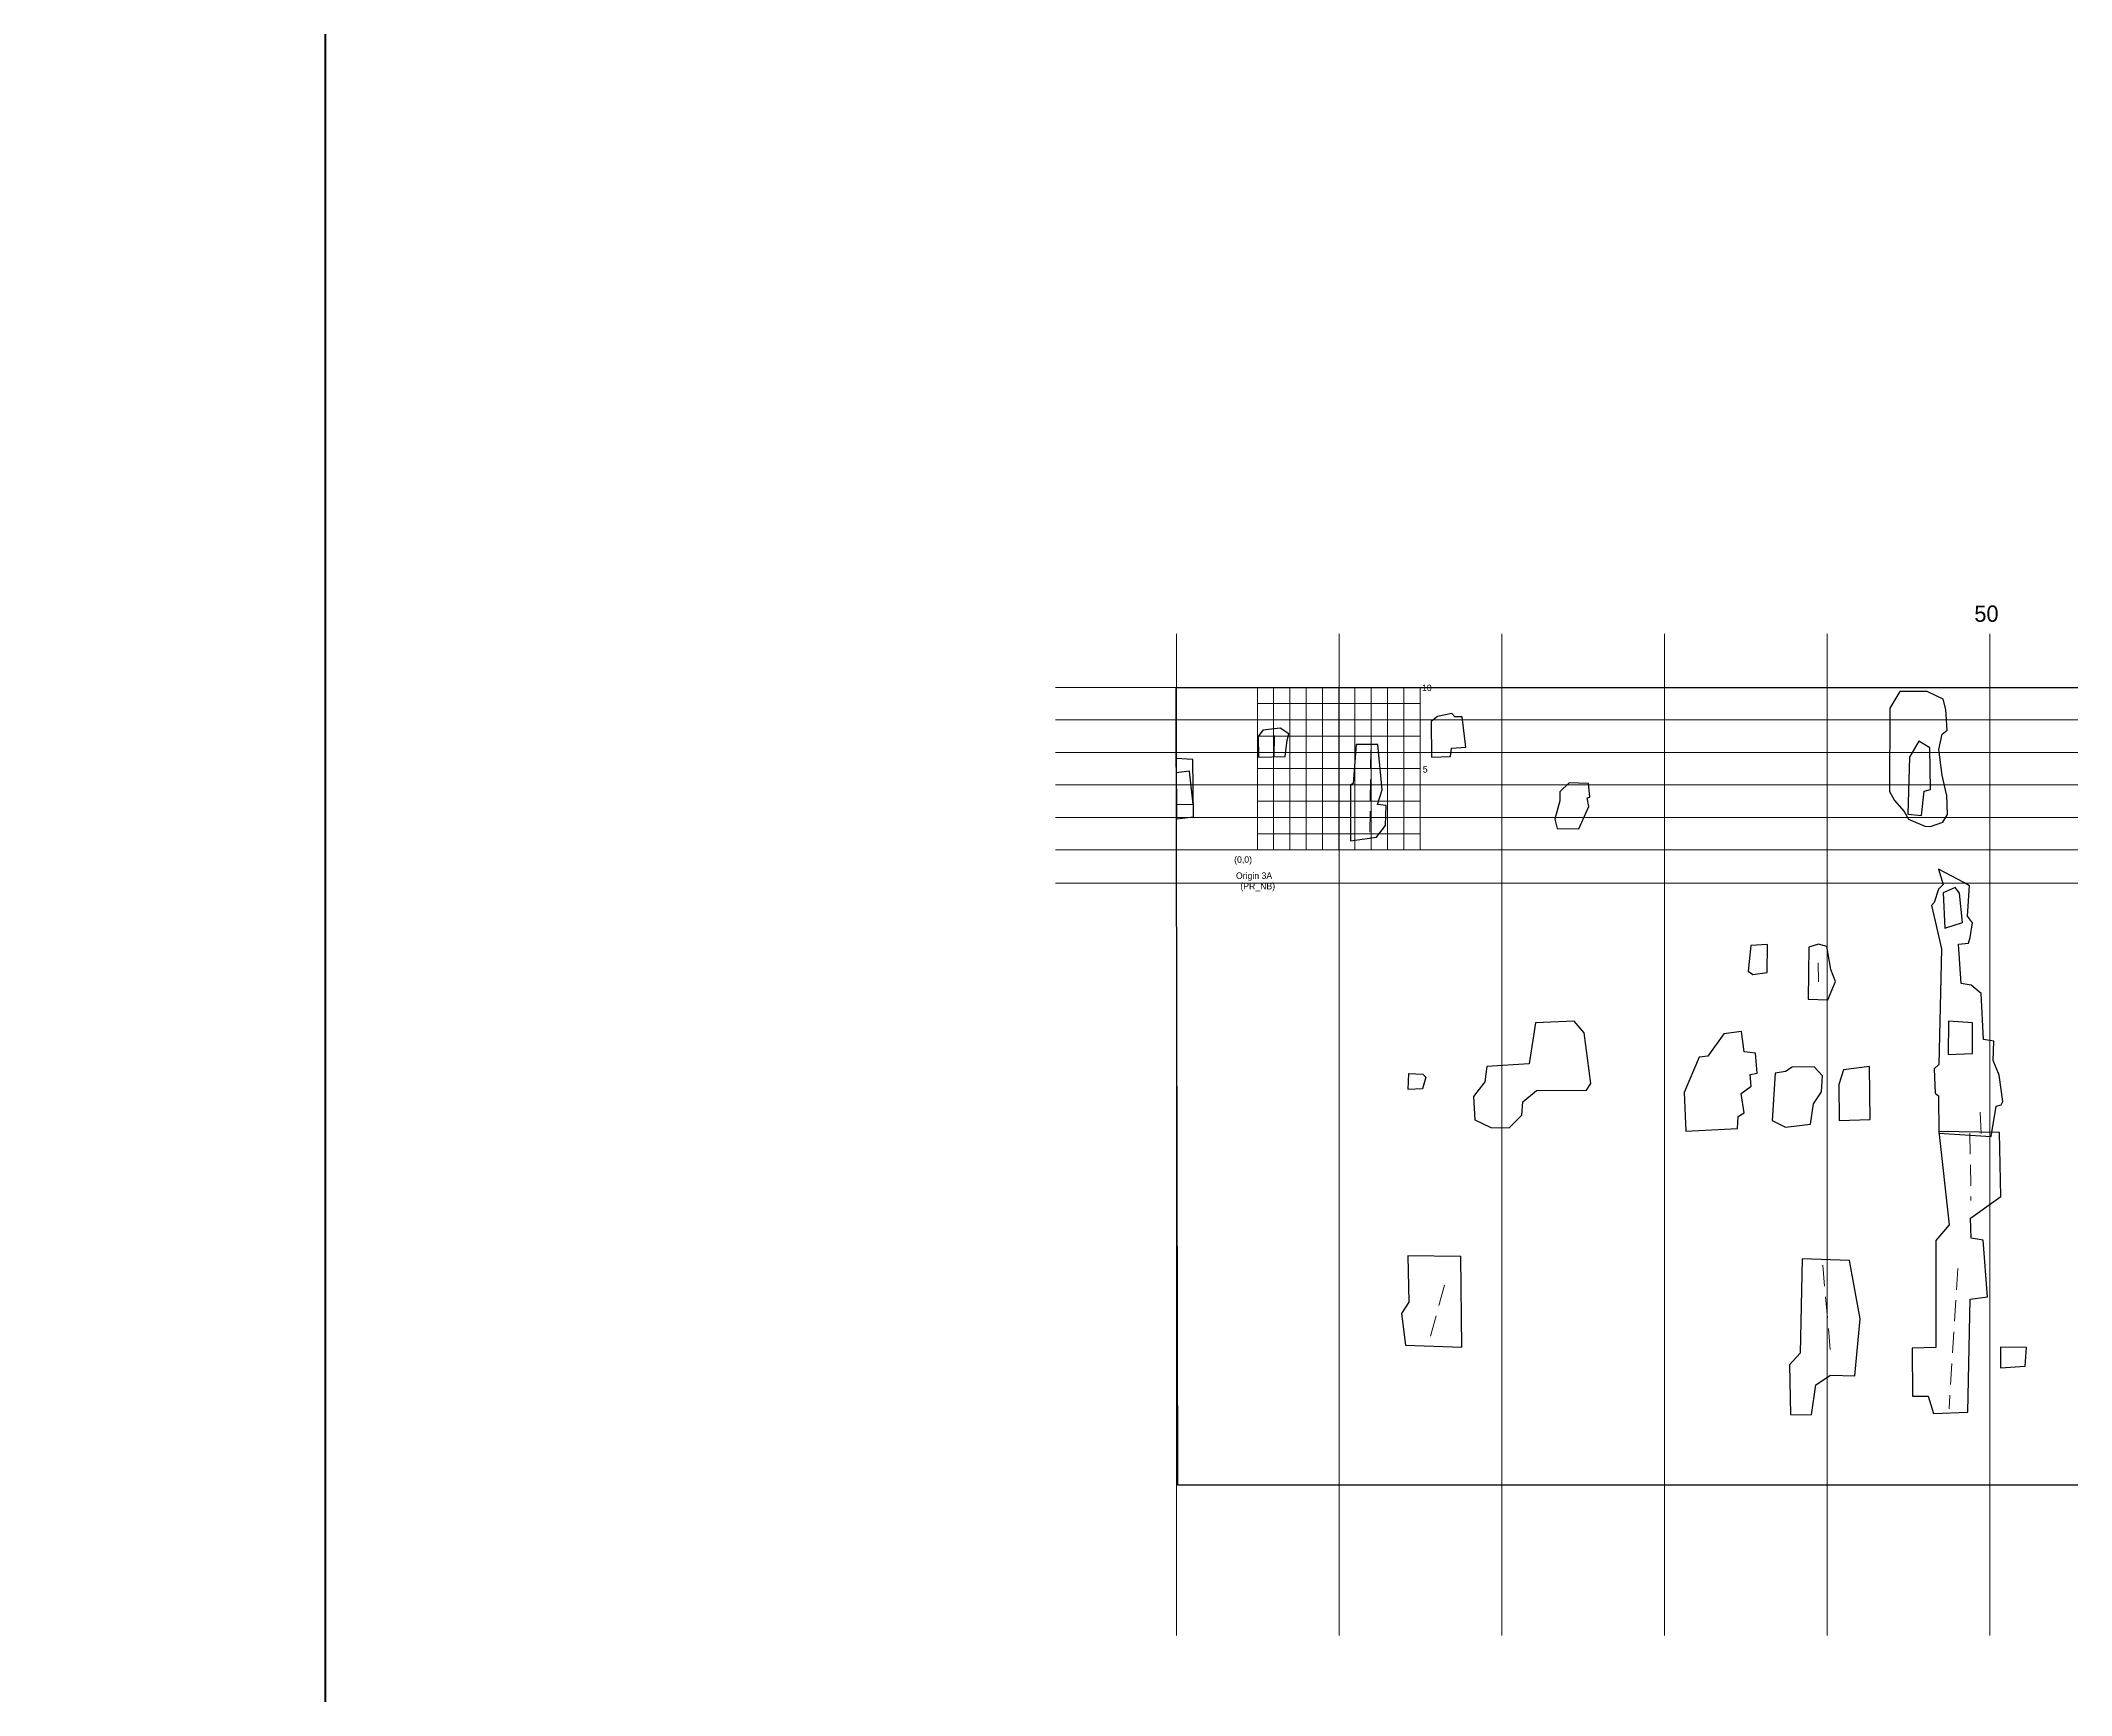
# Model space of a CAD drawing. Header units: feet. Extents: x 2768695 to 2769255, y 548988 to 549355.
# Drawn here: x 2768695.1 to 2768820, y 549151.8 to 549253.6 of the extents above; entities that cross this region are included whole.
import ezdxf
from ezdxf.enums import TextEntityAlignment as Align

# ---------------------------------------------------------------- set-up
doc = ezdxf.new("R2010")
doc.units = ezdxf.units.FT
doc.header["$LTSCALE"] = 312
doc.header["$MEASUREMENT"] = 0
doc.linetypes.add('Dash01', pattern=[1.5, 1, -0.5])
doc.linetypes.add('DGN Style 1', pattern=[0.013513, 2.2e-05, -0.013491])
for name, color, linetype, lineweight in [('Aggr A Line', 212, 'Continuous', 30), ('Asph A Line', 5, 'Continuous', 30), ('Conc A Line', 96, 'Continuous', 30), ('Conc Line Exst', 1, 'Dash01', 13), ('dim (wt 1)', 4, 'Continuous', 13), ('Mask Lv Priority 100', 7, 'Continuous', 0), ('sht Lines', 7, 'Continuous', 0), ('sht Lines (Construction)', 7, 'Continuous', 0), ('sht Stamp Text', 3, 'Continuous', 13), ('sht Text', 7, 'Continuous', 0), ('Surface Conc Line Exst', 1, 'Dash01', 0), ('Tag DIP text', 2, 'Continuous', 0), ('Text text', 7, 'Continuous', 40)]:
    doc.layers.add(name, color=color, linetype=linetype, lineweight=lineweight)
doc.styles.add('Style-NDDOT', font='')
doc.styles.add('Text 0.09', font='', dxfattribs={"height": 0.0075})
doc.styles.get('Style-NDDOT').set_extended_font_data('NDDOT')
doc.styles.get('Text 0.09').set_extended_font_data('NDDOT')

# ---------------------------------------------------------------- blocks, each defined once
blk = doc.blocks.new('Plan')
at = {"layer": 'sht Lines', "color": 6, "linetype": 'Continuous', "lineweight": 0, "flags": 128}
blk.add_lwpolyline([(0, 0.83333), (0, 0), (1, 0), (1, 0.1), (1.09996, 0.1), (1.09996, 0.25), (1.25, 0.25), (1.25, 0.79165), (0.86667, 0.79165), (0.86667, 0.83333), (0, 0.83333)], close=True, dxfattribs=at)
at = {"layer": 'sht Lines', "color": 6, "linetype": 'Continuous', "lineweight": 53, "flags": 128}
blk.add_lwpolyline([(0.00001, 0.00003), (1.25001, 0.00003), (1.25001, 0.83336), (0.00001, 0.83336), (0.00001, 0.00003)], close=True, dxfattribs=at)
at = {"layer": 'sht Lines (Construction)', "color": 34, "linetype": 'DGN Style 1', "lineweight": 13, "flags": 128}
blk.add_lwpolyline([(-0.04165, -0.02081), (1.29168, -0.02081), (1.29168, 0.8542), (-0.04165, 0.8542), (-0.04165, -0.02081)], close=True, dxfattribs=at)
at = {"layer": 'sht Stamp Text', "color": 3, "linetype": 'Continuous', "lineweight": 13, "style": 'Style-NDDOT', "flags": 12}
blk.add_attdef('pe_name', text='', height=0.00667, dxfattribs=at).set_placement((1.17498, 0.20167), align=Align.MIDDLE_CENTER)
at = {"layer": 'sht Stamp Text', "color": 3, "linetype": 'Continuous', "lineweight": 13, "style": 'Style-NDDOT'}
for tag, p in [('pe_number', (1.18292, 0.175)), ('pe_date', (1.14983, 0.16168))]:
    blk.add_attdef(tag, text='', height=0.00667, dxfattribs=at).set_placement(p, align=Align.MIDDLE_CENTER)
at = {"layer": 'sht Text', "color": 1, "linetype": 'Continuous', "lineweight": 13, "style": 'Style-NDDOT'}
for tag, p in [('Type of revision 1', (0.86834, 0.82824)), ('Type of revision 2', (0.86834, 0.81779)), ('Type of revision 3', (0.86834, 0.80733)), ('Type of revision 4', (0.86834, 0.79688))]:
    blk.add_attdef(tag, text='', height=0.00583, dxfattribs=at).set_placement(p, align=Align.MIDDLE_LEFT)
for tag, p in [('Date of revision 1', (0.94745, 0.82823)), ('Date of revision 2', (0.94745, 0.81777)), ('Date of revision 3', (0.94745, 0.80732)), ('Date of revision 4', (0.94745, 0.79686))]:
    blk.add_attdef(tag, text='', height=0.00583, dxfattribs=at).set_placement(p, align=Align.MIDDLE_RIGHT)
at = {"layer": 'sht Text', "color": 7, "linetype": 'Continuous', "lineweight": 0, "style": 'Style-NDDOT'}
for tag, height, p in [('project', 0.00833, (1.07501, 0.80211)), ('section', 0.00833, (1.18751, 0.80211)), ('page', 0.00833, (1.22918, 0.80211)), ('tb_line1', 0.0075, (1.12501, 0.09375)), ('tb_line2', 0.0075, (1.12501, 0.08125)), ('tb_line3', 0.0075, (1.12501, 0.06875)), ('tb_line4', 0.0075, (1.12501, 0.05625)), ('tb_line5', 0.0075, (1.12501, 0.04375)), ('tb_line6', 0.0075, (1.12501, 0.03125)), ('tb_line7', 0.0075, (1.12501, 0.01875)), ('tb_line8', 0.0075, (1.12501, 0.00625))]:
    blk.add_attdef(tag, text='', height=height, dxfattribs=at).set_placement(p, align=Align.MIDDLE_CENTER)
at = {"layer": 'Tag DIP text', "color": 2, "linetype": 'Continuous', "lineweight": 0, "style": 'Style-NDDOT'}
for tag, p in [('highway_no', (1.25, 0)), ('division_no', (1.25, -0.00167)), ('sheet_ref_pnt', (1.25, -0.005)), ('revision_date', (1.25, -0.00333)), ('consultant', (1.25, -0.00833)), ('county', (1.25, -0.00667)), ('comment_3', (1.25, -0.01167)), ('bridge', (1.25, -0.01)), ('comment_4', (1.25, -0.01333)), ('comment_5', (1.25, -0.015)), ('comment_6', (1.25, -0.01667))]:
    blk.add_attdef(tag, text='', height=0.000833, dxfattribs=at).set_placement(p, align=Align.TOP_RIGHT)

msp = doc.modelspace()

# ---------------------------------------------------------------- linework, layer by layer
at = {"layer": 'Aggr A Line', "color": 212, "linetype": 'Continuous', "lineweight": 30, "flags": 128}
for points in [[(2768811.31, 549205.26), (2768812.07, 549205.52), (2768812.36, 549206), (2768812.31, 549207.21), (2768812.29, 549207.23), (2768812.03, 549208.41), (2768811.82, 549209.99), (2768812.03, 549210.95), (2768812.33, 549211.19), (2768812.25, 549212.45), (2768812.09, 549213.09), (2768811.1, 549213.56), (2768809.42, 549213.57), (2768808.81, 549212.53), (2768808.79, 549207.41), (2768809.09, 549206.87), (2768809.69, 549206.19), (2768809.97, 549205.71), (2768810.96, 549205.29), (2768811.31, 549205.26)], [(2768782.52, 549212), (2768782.06, 549212.01), (2768781.89, 549212.21), (2768781.01, 549212.02), (2768780.61, 549211.72), (2768780.63, 549209.52), (2768781.8, 549209.57), (2768781.86, 549210.07), (2768782.74, 549210.14), (2768782.52, 549212)], [(2768771.86, 549210.97), (2768771.33, 549211.3), (2768770.27, 549211.19), (2768769.97, 549210.79), (2768769.99, 549209.53), (2768771.63, 549209.56), (2768771.77, 549210.58), (2768771.86, 549210.97)], [(2768777.34, 549210.3), (2768776, 549210.31), (2768775.81, 549207.91), (2768775.65, 549207.83), (2768775.65, 549204.38), (2768777.26, 549204.6), (2768777.81, 549205.33), (2768777.84, 549206.55), (2768777.32, 549206.62), (2768777.61, 549207.52), (2768777.34, 549210.3)], [(2768790.29, 549207.9), (2768789.1, 549207.94), (2768788.53, 549207.39), (2768788.52, 549206.84), (2768788.22, 549205.71), (2768788.36, 549205.13), (2768789.69, 549205.11), (2768790.31, 549206.49), (2768790.21, 549207.02), (2768790.37, 549207.07), (2768790.29, 549207.9)], [(2768815.05, 549186.21), (2768815.36, 549188.07), (2768815.66, 549188.15), (2768815.76, 549188.36), (2768815.53, 549189.98), (2768815.17, 549190.87), (2768815.21, 549192.06), (2768814.57, 549192.17), (2768814.42, 549194.99), (2768813.81, 549195.51), (2768813.2, 549195.6), (2768813.03, 549198.03), (2768813.64, 549198.08), (2768813.75, 549198.44), (2768813.89, 549199.34), (2768813.59, 549199.74), (2768813.72, 549201.62), (2768813.36, 549201.81), (2768811.8, 549202.63), (2768812.1, 549201.69), (2768811.8, 549201.4), (2768811.53, 549200.58), (2768811.37, 549200.4), (2768811.6, 549199.44), (2768811.99, 549197.75), (2768811.82, 549190.62), (2768811.54, 549190.37), (2768811.6, 549188.87), (2768811.8, 549188.7), (2768811.83, 549186.4), (2768815.05, 549186.21)], [(2768801.28, 549196.28), (2768801.29, 549198.01), (2768800.27, 549197.94), (2768800.1, 549196.36), (2768800.38, 549196.16), (2768801.28, 549196.28)], [(2768804.95, 549197.89), (2768804.42, 549198.03), (2768803.84, 549197.84), (2768803.79, 549194.64), (2768805, 549194.61), (2768805.47, 549195.74), (2768805.18, 549196.46), (2768804.95, 549197.89)], [(2768789.41, 549193.3), (2768787.02, 549193.2), (2768786.64, 549190.66), (2768784.04, 549190.51), (2768783.92, 549189.57), (2768783.21, 549188.66), (2768783.29, 549187.22), (2768784.28, 549186.76), (2768785.4, 549186.74), (2768786.18, 549187.51), (2768786.24, 549188.33), (2768787.08, 549189.03), (2768790.16, 549189.04), (2768790.42, 549189.46), (2768790.03, 549192.58), (2768789.41, 549193.3)], [(2768799.69, 549192.65), (2768798.61, 549192.52), (2768797.63, 549191.15), (2768797.09, 549191.08), (2768796.16, 549188.91), (2768796.27, 549186.52), (2768799.44, 549186.69), (2768799.48, 549187.43), (2768799.86, 549187.65), (2768799.67, 549188.84), (2768800.29, 549189.29), (2768800.23, 549190.02), (2768800.65, 549190.09), (2768800.56, 549191.32), (2768799.86, 549191.4), (2768799.69, 549192.65)], [(2768779.19, 549189.1), (2768779.24, 549190.08), (2768780.11, 549190.03), (2768780.28, 549189.84), (2768780.09, 549189.13), (2768779.19, 549189.1)], [(2768804.68, 549189.94), (2768804.17, 549190.48), (2768802.81, 549190.46), (2768802.4, 549190.19), (2768801.76, 549190.09), (2768801.58, 549187.19), (2768802.39, 549186.78), (2768803.93, 549186.95), (2768804.12, 549188.2), (2768804.61, 549188.95), (2768804.68, 549189.94)], [(2768807.57, 549190.5), (2768805.97, 549190.3), (2768805.68, 549189.4), (2768805.7, 549187.19), (2768807.61, 549187.24), (2768807.57, 549190.5)]]:
    msp.add_lwpolyline(points, dxfattribs=at)
at = {"layer": 'Asph A Line', "color": 5, "linetype": 'Continuous', "lineweight": 30, "flags": 128}
for points in [[(2768809.91, 549206.02), (2768810.75, 549205.94), (2768810.92, 549207.43), (2768811.31, 549207.53), (2768811.27, 549210.1), (2768810.59, 549210.52), (2768810.02, 549209.52), (2768809.91, 549206.02)], [(2768812.2, 549199.01), (2768813.29, 549199.36), (2768813.09, 549201.16), (2768812.84, 549201.51), (2768812.1, 549201.19), (2768812.2, 549199.01)], [(2768813.89, 549191.31), (2768813.9, 549193.2), (2768812.41, 549193.3), (2768812.39, 549191.24), (2768813.89, 549191.31)]]:
    msp.add_lwpolyline(points, dxfattribs=at)
at = {"layer": 'Conc Line Exst', "color": 1, "linetype": 'Dash01', "lineweight": 13, "ltscale": 0.004167, "flags": 128}
for points in [[(2768770.97, 549209.55), (2768770.98, 549211.03)], [(2768776.84, 549204.91), (2768776.9, 549209.97)], [(2768804.43, 549195.71), (2768804.4, 549196.88)], [(2768814.42, 549186.39), (2768814.37, 549187.87)]]:
    msp.add_lwpolyline(points, dxfattribs=at)

# ---------------------------------------------------------------- next in the draw order: block references
at = {"layer": 'Mask Lv Priority 100', "color": 7, "linetype": 'Continuous', "lineweight": 13, "xscale": 420, "yscale": 420, "zscale": 420}
msp.add_blockref('Plan', (2768712.61, 548996.58), dxfattribs=at)

# ---------------------------------------------------------------- next in the draw order: linework, layer by layer
at = {"layer": 'Aggr A Line', "color": 212, "linetype": 'Continuous', "lineweight": 30, "flags": 128}
msp.add_lwpolyline([(2768765.97, 549209.38), (2768764.94, 549209.45), (2768764.95, 549205.73), (2768766.01, 549205.86), (2768765.97, 549209.38)], close=True, dxfattribs=at)
for points in [[(2768811.83, 549186.5), (2768812.47, 549180.77), (2768811.64, 549179.81), (2768811.64, 549173.23), (2768810.19, 549173.19), (2768810.21, 549170.24), (2768811.18, 549170.23), (2768811.49, 549169.16), (2768813.61, 549169.26), (2768813.76, 549176.19), (2768814.81, 549176.35), (2768814.56, 549179.83), (2768813.82, 549179.95), (2768813.77, 549181.18), (2768815.64, 549182.51), (2768815.55, 549186.45), (2768811.83, 549186.5)], [(2768779.18, 549178.87), (2768779.24, 549176.01), (2768778.79, 549175.32), (2768779.03, 549173.37), (2768782.5, 549173.25), (2768782.44, 549178.83), (2768779.18, 549178.87)], [(2768803.43, 549178.67), (2768803.3, 549172.87), (2768802.65, 549172.16), (2768802.71, 549169.11), (2768803.99, 549169.09), (2768804.26, 549170.94), (2768805.17, 549171.53), (2768806.67, 549171.49), (2768806.98, 549174.99), (2768806.34, 549178.58), (2768803.43, 549178.67)], [(2768815.62, 549173.25), (2768815.61, 549171.98), (2768817.13, 549172.07), (2768817.21, 549173.23), (2768815.62, 549173.25)]]:
    msp.add_lwpolyline(points, dxfattribs=at)
at = {"layer": 'Asph A Line', "color": 5, "linetype": 'Continuous', "lineweight": 30, "flags": 128}
msp.add_lwpolyline([(2768765.75, 549208.67), (2768764.94, 549208.57), (2768764.95, 549206.62), (2768765.99, 549206.64), (2768765.75, 549208.67)], close=True, dxfattribs=at)
at = {"layer": 'Conc A Line', "color": 96, "linetype": 'Continuous', "lineweight": 30, "flags": 128}
msp.add_lwpolyline([(2768765.03, 549164.77), (2768764.93, 549213.82), (2769159.34, 549213.82), (2769159.35, 549164.77), (2768765.03, 549164.77)], close=True, dxfattribs=at)
at = {"layer": 'dim (wt 1)', "color": 9, "linetype": 'Continuous', "lineweight": 13}
for p, q in [((2768764.96, 549155.51), (2768764.96, 549217.1)), ((2768774.96, 549155.51), (2768774.96, 549217.1)), ((2768784.96, 549155.51), (2768784.96, 549217.1)), ((2768794.96, 549155.51), (2768794.96, 549217.1)), ((2768804.96, 549155.51), (2768804.96, 549217.1)), ((2768814.96, 549155.51), (2768814.96, 549217.1)), ((2768757.52, 549213.82), (2769164.88, 549213.82)), ((2768757.52, 549211.82), (2769164.88, 549211.82)), ((2768757.52, 549209.82), (2769164.88, 549209.82)), ((2768757.52, 549207.82), (2769164.88, 549207.82)), ((2768757.52, 549205.82), (2769164.88, 549205.82)), ((2768757.52, 549203.82), (2769164.88, 549203.82)), ((2768757.52, 549201.77), (2769164.88, 549201.77))]:
    msp.add_line(p, q, dxfattribs=at)
at = {"layer": 'dim (wt 1)', "color": 4, "linetype": 'Continuous', "lineweight": 13}
for p, q in [((2768770.93, 549203.82), (2768770.93, 549213.82)), ((2768771.93, 549203.82), (2768771.93, 549213.82)), ((2768772.93, 549203.82), (2768772.93, 549213.82)), ((2768773.93, 549203.82), (2768773.93, 549213.82)), ((2768774.93, 549203.82), (2768774.93, 549213.82)), ((2768775.93, 549203.82), (2768775.93, 549213.82)), ((2768776.93, 549203.82), (2768776.93, 549213.82)), ((2768777.93, 549203.82), (2768777.93, 549213.82)), ((2768778.93, 549203.82), (2768778.93, 549213.82)), ((2768779.93, 549212.82), (2768769.93, 549212.82)), ((2768779.93, 549211.82), (2768769.93, 549211.82)), ((2768779.93, 549210.82), (2768769.93, 549210.82)), ((2768779.93, 549209.82), (2768769.93, 549209.82)), ((2768779.93, 549208.82), (2768769.93, 549208.82)), ((2768779.93, 549207.82), (2768769.93, 549207.82)), ((2768779.93, 549206.82), (2768769.93, 549206.82)), ((2768779.93, 549205.82), (2768769.93, 549205.82)), ((2768779.93, 549204.82), (2768769.93, 549204.82))]:
    msp.add_line(p, q, dxfattribs=at)
msp.add_lwpolyline([(2768779.93, 549213.82), (2768769.93, 549213.82), (2768769.93, 549203.82), (2768779.93, 549203.82)], close=True, dxfattribs=at)
at = {"layer": 'Surface Conc Line Exst', "color": 1, "linetype": 'Dash01', "lineweight": 0, "ltscale": 0.004167, "flags": 128}
for points in [[(2768813.74, 549186.41), (2768813.8, 549182.26)], [(2768804.69, 549178.29), (2768805.21, 549172.48)], [(2768813, 549178.08), (2768812.46, 549169.46)], [(2768781.44, 549177.06), (2768780.57, 549173.93)]]:
    msp.add_lwpolyline(points, dxfattribs=at)

# ---------------------------------------------------------------- next in the draw order: texts
at = {"layer": 'Text text', "color": 7, "linetype": 'Continuous', "lineweight": 30, "style": 'Text 0.09'}
for s, height, p in [('50', 1, (2768814.01, 549217.85)), ('10', 0.4, (2768780.05, 549213.59)), ('5', 0.4, (2768780.1, 549208.58)), ('(0,0)', 0.4, (2768768.5, 549203.03)), ('Origin 3A', 0.4, (2768768.61, 549202.04)), ('(PR_NB)', 0.4, (2768768.88, 549201.4))]:
    msp.add_text(s, height=height, dxfattribs=at).set_placement(p)

doc.saveas('drawing.dxf')
